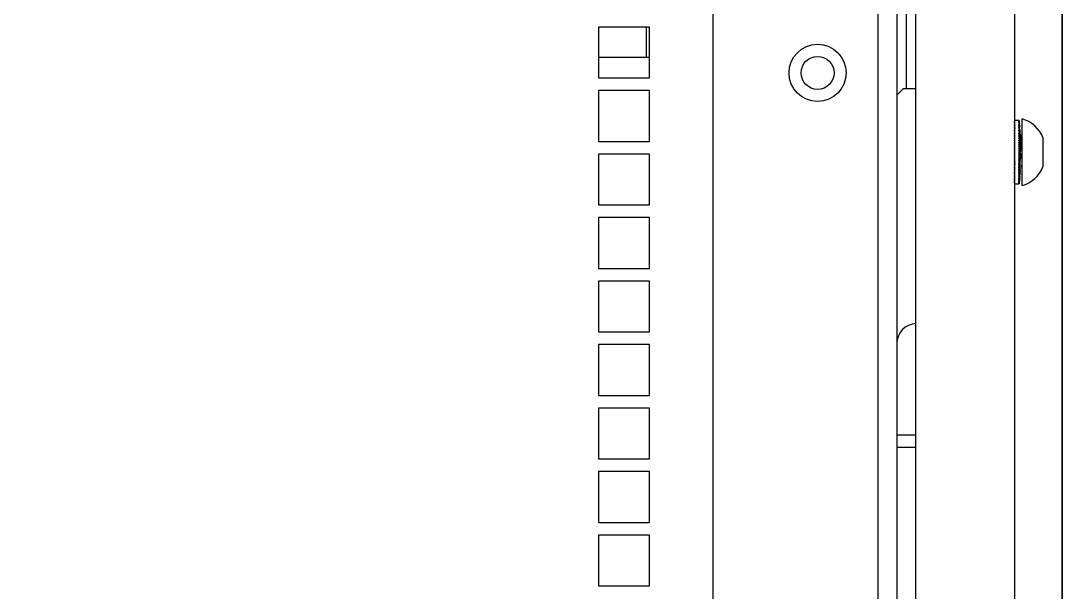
# Model space of a CAD drawing. Header units: millimetres. Extents: x -18178 to 96133, y -22425 to 61598.
# Drawn here: x 42303.5 to 42467.6, y 5210.5 to 5300.5 of the extents above; entities that cross this region are included whole.
import ezdxf

# ---------------------------------------------------------------- set-up
doc = ezdxf.new("R2010")
doc.units = ezdxf.units.MM
for name, color, linetype in [('10H46875P23', 7, 'Continuous'), ('10H46910P0610B', 7, 'Continuous'), ('10H46911P06B', 7, 'Continuous'), ('CH1775FE', 7, 'Continuous'), ('EAE-BB-A-OUT-002-KXA 2000A', 131, 'Continuous'), ('EAE-UPS PANEL-VERTV.', 7, 'Continuous'), ('MA1146FE', 7, 'Continuous'), ('RG0999FE', 7, 'Continuous'), ('RG1050FE', 7, 'Continuous'), ('RG1066FE', 7, 'Continuous'), ('RG1112FE', 7, 'Continuous')]:
    doc.layers.add(name, color=color, linetype=linetype)
doc.layers.add('E-ELEC-EQPM', color=7, linetype='Continuous', lineweight=35)

# ---------------------------------------------------------------- blocks, each defined once
blk = doc.blocks.new('A$Ccc32f15b')
at = {"layer": '10H46875P23', "color": 7, "linetype": 'Continuous'}
for p, q in [((3.834999999999781, 42.10000000001668), (4.070489823950169, 42.10000000001668)), ((4.069999999999823, 41.72500000001632), (4.069999999999823, 42.10000000001666)), ((4.070489823950169, 42.10000000001668), (4.070489823950169, 42.12500000001633))]:
    blk.add_line(p, q, dxfattribs=at)
at = {"layer": '10H46910P0610B', "color": 7, "linetype": 'Continuous'}
for p, q in [((4.705002917893552, 45.22499999972327), (4.704999999963974, 45.22499999972327)), ((4.705002917893552, 45.22499999972327), (4.761792001351552, 45.22499999972327)), ((4.761792001351523, 45.22499999972327), (4.76321091654296, 45.22499999972327)), ((4.763210916542988, 45.22499999972327), (4.876789083459016, 45.22499999972327)), ((4.876789083458988, 45.22499999972327), (4.878207998650396, 45.22499999972327)), ((4.878207998650424, 45.22499999972327), (4.934997082108424, 45.22499999972327)), ((4.934997082108453, 45.22499999972327), (4.935000000038031, 45.22499999972327)), ((5.082500000000977, 45.05999999972327), (4.557500000000971, 45.05999999972327)), ((4.670000000000982, 45.0001014149578), (4.670000000000982, 45.00000000002132)), ((4.700675000000984, 45.0001014149578), (4.700675000000984, 45.00000000002132)), ((4.939325000000991, 45.0001014149578), (4.939325000000991, 45.0000000000213)), ((4.970000000000994, 45.0000000000213), (4.970000000000994, 45.0001014149578))]:
    blk.add_line(p, q, dxfattribs=at)
for centre, radius, start, end in [((4.798381111147677, 44.99309491551638), 0.2499999999999979, 111.9331438283732, 164.4772880336565), ((4.841618888854271, 44.99309491551638), 0.2499999999999991, 15.52271196634352, 68.06685617162154)]:
    blk.add_arc(centre, radius, start, end, dxfattribs=at)
at = {"layer": '10H46911P06B', "color": 7, "linetype": 'Continuous'}
for p, q in [((4.570000000000988, 45.0357901585095), (4.570000000000988, 45.00061550187516)), ((4.57001098327018, 45.03630424542685), (4.570325286169123, 45.03630424542685)), ((4.57001098327018, 45.03630424542685), (4.57001098327018, 45.03579015850949)), ((4.570325286169123, 45.03630424542685), (4.570325286169123, 45.03579015850949)), ((4.570325286169123, 45.0357901585095), (4.570651422665122, 45.0358747269874)), ((4.570651422665122, 45.0357901585095), (4.570325286169123, 45.0357901585095)), ((4.570651422665122, 45.03630424542685), (4.57161847918735, 45.03630424542685)), ((4.570651422665122, 45.03630424542685), (4.570651422665122, 45.03579015850949)), ((4.57161847918735, 45.03630424542685), (4.57161847918735, 45.03579015850949)), ((4.57161847918735, 45.0357901585095), (4.572275926978307, 45.03596561464644)), ((4.572275926978307, 45.0357901585095), (4.57161847918735, 45.0357901585095)), ((4.572275926978307, 45.03630424542685), (4.573891920593525, 45.03630424542685)), ((4.572275926978307, 45.03630424542685), (4.572275926978307, 45.03579015850949)), ((4.573891920593496, 45.03630424542685), (4.573891920593496, 45.03579015850949)), ((4.573891920593496, 45.0357901585095), (4.574878085033305, 45.03606236236706)), ((4.574878085033305, 45.0357901585095), (4.573891920593496, 45.0357901585095)), ((4.574878085033305, 45.03630424542685), (4.577136638152979, 45.03630424542685)), ((4.574878085033333, 45.03630424542685), (4.574878085033333, 45.03579015850949)), ((4.577136638153007, 45.03630424542685), (4.577136638153007, 45.03579015850949)), ((4.577136638153007, 45.0357901585095), (4.578447627301159, 45.03616640350191)), ((4.578447627301159, 45.0357901585095), (4.577136638152979, 45.0357901585095)), ((4.578447627301159, 45.03630424542685), (4.581339826447987, 45.03630424542685)), ((4.578447627301159, 45.03630424542685), (4.578447627301159, 45.03579015850949)), ((4.581339826448016, 45.03630424542685), (4.581339826448016, 45.03579015850949)), ((4.581339826448016, 45.0357901585095), (4.582970466429316, 45.03627952199726)), ((4.582970466429288, 45.0357901585095), (4.581339826447987, 45.0357901585095)), ((4.582970466429288, 45.03630424542685), (4.58648489741455, 45.03630424542685)), ((4.582970466429259, 45.03630424542685), (4.582970466429259, 45.03579015850949)), ((4.58648489741455, 45.0357901585095), (4.595893693897722, 45.0387612539356)), ((4.58648489741455, 45.03630424542685), (4.58648489741455, 45.03579015850949)), ((4.588428752837928, 45.0357901585095), (4.58648489741455, 45.0357901585095)), ((4.588428752837928, 45.03630424542685), (4.592551545808107, 45.03630424542685)), ((4.588428752837899, 45.03630424542685), (4.588428752837899, 45.03579015850949)), ((4.592551545808078, 45.0357901585095), (4.61696422248167, 45.04395796314979)), ((4.592551545808078, 45.03630424542685), (4.592551545808078, 45.03579015850949)), ((4.594800945164252, 45.0357901585095), (4.592551545808078, 45.0357901585095)), ((4.594800945164252, 45.03630424542685), (4.599515829339026, 45.03630424542685)), ((4.594800945164252, 45.03630424542685), (4.594800945164252, 45.03579015850949)), ((4.599515829338998, 45.03630424542685), (4.599515829338998, 45.03579015850949)), ((4.602061895276364, 45.0357901585095), (4.599515829339026, 45.0357901585095)), ((4.602061895276364, 45.03630424542685), (4.607350263161919, 45.03630424542685)), ((4.602061895276364, 45.03630424542685), (4.602061895276364, 45.03579015850949)), ((4.607350263161919, 45.03630424542685), (4.607350263161919, 45.03579015850949)), ((4.610182947521366, 45.0357901585095), (4.607350263161891, 45.0357901585095)), ((4.610182947521366, 45.03630424542685), (4.616023928345669, 45.03630424542685)), ((4.610182947521366, 45.03630424542685), (4.610182947521366, 45.03579015850949)), ((4.616023928345697, 45.03630424542685), (4.616023928345697, 45.03579015850949)), ((4.619132051816223, 45.0357901585095), (4.616023928345669, 45.0357901585095)), ((4.619132051816223, 45.03630424542685), (4.625502593896471, 45.03630424542685)), ((4.619132051816251, 45.03630424542685), (4.619132051816251, 45.03579015850949)), ((4.625502593896499, 45.03630424542685), (4.625502593896499, 45.03579015850949)), ((4.628873890134741, 45.0357901585095), (4.625502593896471, 45.0357901585095)), ((4.628873890134741, 45.03630424542685), (4.635748851851758, 45.03630424542685)), ((4.628873890134741, 45.03630424542685), (4.628873890134741, 45.03579015850949)), ((4.635748851851758, 45.03630424542685), (4.635748851851758, 45.03579015850949)), ((4.639370015891672, 45.0357901585095), (4.635748851851758, 45.0357901585095)), ((4.639370015891672, 45.03630424542685), (4.646722264912455, 45.03630424542685)), ((4.639370015891672, 45.03630424542685), (4.639370015891672, 45.03579015850949)), ((4.646722264912455, 45.03630424542685), (4.646722264912455, 45.03579015850949)), ((4.650579005673904, 45.0357901585095), (4.646722264912455, 45.0357901585095)), ((4.650579005673904, 45.03630424542685), (4.658379526030444, 45.03630424542685)), ((4.650579005673904, 45.03630424542685), (4.650579005673904, 45.03579015850949)), ((4.658379526030473, 45.03630424542685), (4.658379526030473, 45.03579015850949)), ((4.662456622719645, 45.0357901585095), (4.658379526030444, 45.0357901585095)), ((4.662456622719645, 45.03630424542685), (4.670674629321866, 45.03630424542685)), ((4.662456622719645, 45.03630424542685), (4.662456622719645, 45.03579015850949)), ((4.670674629321866, 45.03630424542685), (4.670674629321866, 45.03579015850949)), ((4.674955991500838, 45.0357901585095), (4.670674629321894, 45.0357901585095)), ((4.674955991500838, 45.03630424542685), (4.683559051631107, 45.03630424542685)), ((4.674955991500838, 45.03630424542685), (4.674955991500838, 45.03579015850949)), ((4.683559051631079, 45.0357901585095), (4.706291824160701, 45.05958732804045)), ((4.683559051631079, 45.03630424542685), (4.683559051631079, 45.03579015850949)), ((4.688027782719217, 45.0357901585095), (4.683559051631079, 45.0357901585095)), ((4.688027782719217, 45.03630424542685), (4.696981944029545, 45.03630424542685)), ((4.688027782719217, 45.03630424542685), (4.688027782719217, 45.03579015850949)), ((4.696981944029545, 45.0357901585095), (4.713584096595497, 45.05958732804045)), ((4.696981944029545, 45.03630424542685), (4.696981944029545, 45.03579015850949)), ((4.701620407986837, 45.0357901585095), (4.696981944029517, 45.0357901585095)), ((4.701620407986837, 45.03630424542685), (4.710890332493335, 45.03630424542685)), ((4.701620407986837, 45.03630424542685), (4.701620407986837, 45.03579015850949)), ((4.710890332493364, 45.0357901585095), (4.721296343984278, 45.05958732804045)), ((4.710890332493364, 45.03630424542685), (4.710890332493364, 45.03579015850949)), ((4.715680223421685, 45.0357901585095), (4.710890332493364, 45.0357901585095)), ((4.715680223421685, 45.03630424542685), (4.725229326967337, 45.03630424542685)), ((4.715680223421685, 45.03630424542685), (4.715680223421685, 45.03579015850949)), ((4.725954359634159, 45.05958732804045), (4.72129634398425, 45.05958732804045)), ((4.725229326967337, 45.0357901585095), (4.729398129609905, 45.05958732804045)), ((4.725229326967337, 45.03630424542685), (4.725229326967337, 45.03579015850949)), ((4.730151741355485, 45.0357901585095), (4.725229326967337, 45.0357901585095)), ((4.734267712804353, 45.05958732804045), (4.729398129609933, 45.05958732804045)), ((4.730151741355513, 45.03630424542685), (4.739942337991181, 45.03630424542685)), ((4.730151741355513, 45.03630424542685), (4.730151741355513, 45.03579015850949)), ((4.742919412144715, 45.05958732804045), (4.737857479425941, 45.05958732804045)), ((4.739942337991152, 45.03630424542685), (4.739942337991152, 45.03579015850949)), ((4.744977849318417, 45.0357901585095), (4.739942337991152, 45.0357901585095)), ((4.744977849318417, 45.0357901585095), (4.742919412144715, 45.05958732804045)), ((4.744977849318417, 45.03630424542685), (4.754971300032082, 45.03630424542685)), ((4.744977849318417, 45.03630424542685), (4.744977849318417, 45.03579015850949)), ((4.751875313350581, 45.05958732804045), (4.74664100824333, 45.05958732804045)), ((4.754971300032111, 45.03630424542685), (4.754971300032111, 45.03579015850949)), ((4.760100035435727, 45.0357901585095), (4.754971300032111, 45.0357901585095)), ((4.760100035435727, 45.03630424542685), (4.770256900643005, 45.03630424542685)), ((4.760100035435727, 45.03630424542685), (4.760100035435727, 45.03579015850949)), ((4.770557280900988, 45.05958732804045), (4.765040801999277, 45.05958732804045)), ((4.770256900643005, 45.03630424542685), (4.770256900643005, 45.03579015850949)), ((4.775458619347489, 45.0357901585095), (4.770256900643034, 45.0357901585095)), ((4.775458619347489, 45.03630424542685), (4.785738814541645, 45.03630424542685)), ((4.775458619347489, 45.03630424542685), (4.775458619347489, 45.03579015850949)), ((4.785738814541645, 45.03630424542685), (4.785738814541645, 45.03579015850949)), ((4.790992987739628, 45.0357901585095), (4.785738814541617, 45.0357901585095)), ((4.790992987739628, 45.03630424542685), (4.801355941686779, 45.03630424542685)), ((4.790992987739656, 45.03630424542685), (4.790992987739656, 45.03579015850949)), ((4.801355941686808, 45.03630424542685), (4.801355941686808, 45.03579015850949)), ((4.806641833557194, 45.0357901585095), (4.801355941686836, 45.0357901585095)), ((4.806641833557194, 45.03630424542685), (4.817046648412514, 45.03630424542685)), ((4.806641833557194, 45.03630424542685), (4.806641833557194, 45.03579015850949)), ((4.817046648412514, 45.03630424542685), (4.817046648412514, 45.03579015850949)), ((4.822343397954882, 45.0357901585095), (4.817046648412486, 45.0357901585095)), ((4.822343397954882, 45.03630424542685), (4.832749010667641, 45.03630424542685)), ((4.822343397954882, 45.03630424542685), (4.822343397954882, 45.03579015850949)), ((4.832749010667669, 45.03630424542685), (4.832749010667669, 45.03579015850949)), ((4.838035714031463, 45.0357901585095), (4.832749010667669, 45.0357901585095)), ((4.838035714031491, 45.03630424542685), (4.848401058402175, 45.03630424542685)), ((4.838035714031491, 45.03630424542685), (4.838035714031491, 45.03579015850949)), ((4.848401058402203, 45.03630424542685), (4.848401058402203, 45.03579015850949)), ((4.8536568513845, 45.0357901585095), (4.848401058402146, 45.0357901585095)), ((4.853656851384528, 45.03630424542685), (4.863941020134405, 45.03630424542685)), ((4.853656851384528, 45.03630424542685), (4.853656851384528, 45.03579015850949)), ((4.863941020134405, 45.03630424542685), (4.863941020134405, 45.03579015850949)), ((4.86914516052147, 45.0357901585095), (4.863941020134376, 45.0357901585095)), ((4.86914516052147, 45.03630424542685), (4.879307566734866, 45.03630424542685)), ((4.869145160521498, 45.03630424542685), (4.869145160521498, 45.03579015850949)), ((4.879307566734894, 45.03630424542685), (4.879307566734894, 45.03579015850949)), ((4.884439516162189, 45.0357901585095), (4.879307566734894, 45.0357901585095)), ((4.884439516162217, 45.03630424542685), (4.894440053464564, 45.03630424542685)), ((4.884439516162217, 45.03630424542685), (4.884439516162217, 45.03579015850949)), ((4.894440053464535, 45.03630424542685), (4.894440053464535, 45.03579015850949)), ((4.899479558472223, 45.0357901585095), (4.894440053464535, 45.0357901585095)), ((4.899479558472223, 45.03630424542685), (4.909278759311604, 45.03630424542685)), ((4.899479558472223, 45.03630424542685), (4.899479558472223, 45.03579015850949)), ((4.909278759311604, 45.03630424542685), (4.909278759311604, 45.03579015850949)), ((4.914205931275688, 45.0357901585095), (4.909278759311576, 45.0357901585095)), ((4.914205931275688, 45.03630424542685), (4.923765122683193, 45.03630424542685)), ((4.914205931275688, 45.03630424542685), (4.914205931275688, 45.03579015850949)), ((4.92376512268325, 45.03630424542685), (4.92376512268325, 45.03579015850949)), ((4.928560516307044, 45.0357901585095), (4.923765122683221, 45.0357901585095)), ((4.929527536949564, 45.05958732804045), (4.925201183743638, 45.05958732804045)), ((4.928560516307044, 45.03630424542685), (4.937841972521369, 45.03630424542685)), ((4.928560516307044, 45.03630424542685), (4.928560516307044, 45.03579015850949)), ((4.936634980388391, 45.05958732804045), (4.932563096738193, 45.05958732804045)), ((4.937841972521426, 45.03630424542685), (4.937841972521426, 45.03579015850949)), ((4.942486662577124, 45.0357901585095), (4.937841972521397, 45.0357901585095)), ((4.942486662577124, 45.03630424542685), (4.951453753930934, 45.03630424542685)), ((4.942486662577153, 45.03630424542685), (4.942486662577153, 45.03579015850949)), ((4.951453753930934, 45.03630424542685), (4.951453753930934, 45.03579015850949)), ((4.955929409948851, 45.0357901585095), (4.951453753930963, 45.0357901585095)), ((4.955929409948851, 45.03630424542685), (4.96454674742921, 45.03630424542685)), ((4.955929409948851, 45.03630424542685), (4.955929409948851, 45.03579015850949)), ((4.96454674742921, 45.03630424542685), (4.96454674742921, 45.03579015850949)), ((4.968835706039727, 45.0357901585095), (4.964546747429182, 45.0357901585095)), ((4.968835706039727, 45.03630424542685), (4.977069280952492, 45.03630424542685)), ((4.968835706039755, 45.03630424542685), (4.968835706039755, 45.03579015850949)), ((4.977069280952492, 45.03630424542685), (4.977069280952492, 45.03579015850949)), ((4.981154615595472, 45.0357901585095), (4.97706928095252, 45.0357901585095)), ((4.981154615595472, 45.03630424542685), (4.98897193378204, 45.03630424542685)), ((4.981154615595472, 45.03630424542685), (4.981154615595472, 45.03579015850949)), ((4.988971933782011, 45.03630424542685), (4.988971933782011, 45.03579015850949)), ((4.992837521507965, 45.0357901585095), (4.988971933781983, 45.0357901585095)), ((4.992837521507965, 45.03630424542685), (5.000207731584823, 45.03630424542685)), ((4.992837521507965, 45.03630424542685), (4.992837521507965, 45.03579015850949)), ((5.000207731584823, 45.03630424542685), (5.000207731584823, 45.03579015850949)), ((5.003838316685034, 45.0357901585095), (5.000207731584823, 45.0357901585095)), ((5.003838316685034, 45.03630424542685), (5.010732331800142, 45.03630424542685)), ((5.003838316685034, 45.03630424542685), (5.003838316685034, 45.03579015850949)), ((5.010732331800142, 45.03630424542685), (5.010732331800142, 45.03579015850949)), ((5.014113586013906, 45.0357901585095), (5.01073233180017, 45.0357901585095)), ((5.014113586013906, 45.03630424542685), (5.020504198639173, 45.03630424542685)), ((5.014113586013906, 45.03630424542685), (5.014113586013906, 45.03579015850949)), ((5.020504198639202, 45.03630424542685), (5.020504198639202, 45.03579015850949)), ((5.023622777700808, 45.0357901585095), (5.020504198639145, 45.0357901585095)), ((5.023622777700808, 45.03630424542685), (5.02948476700783, 45.03630424542685)), ((5.023622777700808, 45.03630424542685), (5.023622777700808, 45.03579015850949)), ((5.02948476700783, 45.03630424542685), (5.02948476700783, 45.03579015850949)), ((5.032328363310597, 45.0357901585095), (5.029484767007858, 45.0357901585095)), ((5.032328363310597, 45.03630424542685), (5.037638594705641, 45.03630424542685)), ((5.032328363310597, 45.03630424542685), (5.032328363310597, 45.03579015850949)), ((5.037638594705612, 45.03630424542685), (5.037638594705612, 45.03579015850949)), ((5.040195985873993, 45.0357901585095), (5.037638594705669, 45.0357901585095)), ((5.040195985873993, 45.03630424542685), (5.044933502299756, 45.03630424542685)), ((5.040195985873964, 45.03630424542685), (5.040195985873964, 45.03579015850949)), ((5.044933502299699, 45.03630424542685), (5.044933502299699, 45.03579015850949)), ((5.047194595479056, 45.0357901585095), (5.044933502299699, 45.0357901585095)), ((5.047194595479056, 45.03630424542685), (5.05134070012258, 45.03630424542685)), ((5.047194595479056, 45.03630424542685), (5.047194595479056, 45.03579015850949)), ((5.05134070012258, 45.03630424542685), (5.05134070012258, 45.03579015850949)), ((5.05329657181116, 45.0357901585095), (5.05134070012258, 45.0357901585095)), ((5.05329657181116, 45.03630424542685), (5.056834901891591, 45.03630424542685)), ((5.05329657181116, 45.03630424542685), (5.05329657181116, 45.03579015850949)), ((5.056834901891563, 45.03630424542685), (5.056834901891563, 45.03579015850949)), ((5.058477833157355, 45.0357901585095), (5.056834901891563, 45.0357901585095)), ((5.058477833157355, 45.03630424542685), (5.061394424502367, 45.03630424542685)), ((5.058477833157355, 45.03630424542685), (5.058477833157355, 45.03579015850949)), ((5.061394424502367, 45.03630424542685), (5.061394424502367, 45.03579015850949)), ((5.062717931446258, 45.0357901585095), (5.061394424502339, 45.0357901585095)), ((5.062717931446258, 45.03630424542685), (5.065001273602263, 45.03630424542685)), ((5.062717931446258, 45.03630424542685), (5.062717931446258, 45.03579015850949)), ((5.065001273602292, 45.03630424542685), (5.065001273602292, 45.03579015850949)), ((5.066000132947039, 45.0357901585095), (5.065001273602292, 45.0357901585095)), ((5.066000132947039, 45.03630424542685), (5.067641214605743, 45.03630424542685)), ((5.066000132947039, 45.03630424542685), (5.066000132947039, 45.03579015850949)), ((5.067641214605743, 45.03630424542685), (5.067641214605743, 45.03579015850949)), ((5.068311484309845, 45.0357901585095), (5.067641214605743, 45.0357901585095)), ((5.068311484309845, 45.03630424542685), (5.069303828871654, 45.03630424542685)), ((5.068311484309817, 45.03630424542685), (5.068311484309817, 45.03579015850949)), ((5.069303828871654, 45.03630424542685), (5.069303828871654, 45.03579015850949)), ((5.069642863686795, 45.0357901585095), (5.069303828871654, 45.0357901585095)), ((5.069642863686795, 45.03630424542685), (5.069982554821081, 45.03630424542685)), ((5.069642863686795, 45.03630424542685), (5.069642863686795, 45.03579015850949)), ((5.069982554821109, 45.03630424542685), (5.069982554821109, 45.03579015850949)), ((5.070000000260023, 45.0357901585095), (5.069982554821109, 45.0357901585095)), ((5.069989016731768, 45.03630424542685), (5.069989016731768, 45.03579015850949)), ((5.070000000000988, 45.00061550187515), (5.070000000000988, 45.03579015850949)), ((4.569999999741924, 45.00061550187515), (4.570017445180838, 45.00061550187515)), ((4.57001098327018, 45.00061550187515), (4.57001098327018, 45.00010141495778)), ((4.57001098327018, 45.0001014149578), (4.570325286169123, 45.0001014149578)), ((4.570325286169123, 45.00061550187515), (4.570325286169123, 45.00010141495778)), ((4.570651422665122, 45.00061550187515), (4.570325286169123, 45.00061550187515)), ((4.570651422665122, 45.00061550187515), (4.570651422665122, 45.00010141495778)), ((4.570651422665122, 45.0001014149578), (4.57161847918735, 45.0001014149578)), ((4.57161847918735, 45.00061550187515), (4.57161847918735, 45.00010141495778)), ((4.572275926978307, 45.00061550187515), (4.57161847918735, 45.00061550187515)), ((4.572275926978307, 45.00061550187515), (4.572275926978307, 45.00010141495778)), ((4.572275926978307, 45.0001014149578), (4.573891920593525, 45.0001014149578)), ((4.573891920593496, 45.00061550187515), (4.573891920593496, 45.00010141495778)), ((4.574878085033305, 45.00061550187515), (4.573891920593496, 45.00061550187515)), ((4.574878085033333, 45.00061550187515), (4.574878085033333, 45.00010141495778)), ((4.574878085033305, 45.0001014149578), (4.577136638152979, 45.0001014149578)), ((4.577136638153007, 45.00061550187515), (4.577136638153007, 45.00010141495778)), ((4.578447627301159, 45.00061550187515), (4.577136638152979, 45.00061550187515)), ((4.578447627301159, 45.00061550187515), (4.578447627301159, 45.00010141495778)), ((4.578447627301159, 45.0001014149578), (4.581339826447987, 45.0001014149578)), ((4.581339826448016, 45.00061550187515), (4.581339826448016, 45.00010141495778)), ((4.582970466429288, 45.00061550187515), (4.581339826447987, 45.00061550187515)), ((4.582970466429259, 45.00061550187515), (4.582970466429259, 45.00010141495778)), ((4.582970466429288, 45.0001014149578), (4.58648489741455, 45.0001014149578)), ((4.58648489741455, 45.00061550187515), (4.58648489741455, 45.00010141495778)), ((4.588428752837928, 45.00061550187515), (4.58648489741455, 45.00061550187515)), ((4.588428752837899, 45.00061550187515), (4.588428752837899, 45.00010141495778)), ((4.588428752837928, 45.0001014149578), (4.592551545808107, 45.0001014149578)), ((4.592551545808078, 45.00061550187515), (4.592551545808078, 45.00010141495778)), ((4.594800945164252, 45.00061550187515), (4.592551545808078, 45.00061550187515)), ((4.594800945164252, 45.00061550187515), (4.594800945164252, 45.00010141495778)), ((4.594800945164252, 45.0001014149578), (4.599515829339026, 45.0001014149578)), ((4.599515829338998, 45.0001014149578), (4.608665379669816, 45.00337003488717)), ((4.599515829338998, 45.00061550187515), (4.599515829338998, 45.00010141495778)), ((4.602061895276364, 45.00061550187515), (4.599515829339026, 45.00061550187515)), ((4.602061895276364, 45.00061550187515), (4.602061895276364, 45.00010141495778)), ((4.602061895276364, 45.0001014149578), (4.607350263161919, 45.0001014149578)), ((4.607350263161919, 45.00061550187515), (4.607350263161919, 45.00010141495778)), ((4.610182947521366, 45.00061550187515), (4.607350263161891, 45.00061550187515)), ((4.610182947521366, 45.00061550187515), (4.610182947521366, 45.00010141495778)), ((4.610182947521366, 45.0001014149578), (4.616023928345669, 45.0001014149578)), ((4.616023928345697, 45.0001014149578), (4.623827744913626, 45.00337003488717)), ((4.616023928345697, 45.00061550187515), (4.616023928345697, 45.00010141495778)), ((4.619132051816223, 45.00061550187515), (4.616023928345669, 45.00061550187515)), ((4.619132051816251, 45.00061550187515), (4.619132051816251, 45.00010141495778)), ((4.619132051816223, 45.0001014149578), (4.625502593896471, 45.0001014149578)), ((4.625502593896499, 45.0001014149578), (4.632585985613957, 45.00337003488717)), ((4.625502593896499, 45.00061550187515), (4.625502593896499, 45.00010141495778)), ((4.628873890134741, 45.00061550187515), (4.625502593896471, 45.00061550187515)), ((4.628873890134741, 45.00061550187515), (4.628873890134741, 45.00010141495778)), ((4.628873890134741, 45.0001014149578), (4.635748851851758, 45.0001014149578)), ((4.635748851851758, 45.00061550187515), (4.635748851851758, 45.00010141495778)), ((4.639370015891672, 45.00061550187515), (4.635748851851758, 45.00061550187515)), ((4.639370015891672, 45.00061550187515), (4.639370015891672, 45.00010141495778)), ((4.639370015891672, 45.0001014149578), (4.646722264912455, 45.0001014149578)), ((4.646722264912455, 45.00061550187515), (4.646722264912455, 45.00010141495778)), ((4.650579005673904, 45.00061550187515), (4.646722264912455, 45.00061550187515)), ((4.650579005673904, 45.00061550187515), (4.650579005673904, 45.00010141495778)), ((4.650579005673904, 45.0001014149578), (4.658379526030444, 45.0001014149578)), ((4.658379526030473, 45.00061550187515), (4.658379526030473, 45.00010141495778)), ((4.662456622719645, 45.00061550187515), (4.658379526030444, 45.00061550187515)), ((4.662456622719645, 45.00061550187515), (4.662456622719645, 45.00010141495778)), ((4.662456622719645, 45.0001014149578), (4.670674629321866, 45.0001014149578)), ((4.670674629321866, 45.00061550187515), (4.670674629321866, 45.00010141495778)), ((4.674955991500838, 45.00061550187515), (4.670674629321894, 45.00061550187515)), ((4.674955991500838, 45.00061550187515), (4.674955991500838, 45.00010141495778)), ((4.674955991500838, 45.0001014149578), (4.683559051631107, 45.0001014149578)), ((4.683559051631079, 45.00061550187515), (4.683559051631079, 45.00010141495778)), ((4.688027782719217, 45.00061550187515), (4.683559051631079, 45.00061550187515)), ((4.688027782719217, 45.00061550187515), (4.688027782719217, 45.00010141495778)), ((4.688027782719217, 45.0001014149578), (4.696981944029545, 45.0001014149578)), ((4.696981944029545, 45.00061550187515), (4.696981944029545, 45.00010141495778)), ((4.701620407986837, 45.00061550187515), (4.696981944029517, 45.00061550187515)), ((4.701620407986837, 45.00061550187515), (4.701620407986837, 45.00010141495778)), ((4.701620407986837, 45.0001014149578), (4.710890332493335, 45.0001014149578)), ((4.710890332493364, 45.00061550187515), (4.710890332493364, 45.00010141495778)), ((4.715680223421685, 45.00061550187515), (4.710890332493364, 45.00061550187515)), ((4.715680223421685, 45.00061550187515), (4.715680223421685, 45.00010141495778)), ((4.715680223421685, 45.0001014149578), (4.725229326967337, 45.0001014149578)), ((4.725229326967337, 45.00061550187515), (4.725229326967337, 45.00010141495778)), ((4.730151741355485, 45.00061550187515), (4.725229326967337, 45.00061550187515)), ((4.730151741355513, 45.00061550187515), (4.730151741355513, 45.00010141495778)), ((4.730151741355513, 45.0001014149578), (4.739942337991181, 45.0001014149578)), ((4.739942337991152, 45.00061550187515), (4.739942337991152, 45.00010141495778)), ((4.744977849318417, 45.00061550187515), (4.739942337991152, 45.00061550187515)), ((4.744977849318417, 45.00061550187515), (4.744977849318417, 45.00010141495778)), ((4.744977849318417, 45.0001014149578), (4.754971300032082, 45.0001014149578)), ((4.754971300032111, 45.00061550187515), (4.754971300032111, 45.00010141495778)), ((4.760100035435727, 45.00061550187515), (4.754971300032111, 45.00061550187515)), ((4.760100035435727, 45.00061550187515), (4.760100035435727, 45.00010141495778)), ((4.760100035435727, 45.0001014149578), (4.770256900643005, 45.0001014149578)), ((4.770256900643005, 45.00061550187515), (4.770256900643005, 45.00010141495778)), ((4.775458619347489, 45.00061550187515), (4.770256900643034, 45.00061550187515)), ((4.775458619347489, 45.00061550187515), (4.775458619347489, 45.00010141495778)), ((4.775458619347489, 45.0001014149578), (4.785738814541645, 45.0001014149578)), ((4.785738814541645, 45.00061550187515), (4.785738814541645, 45.00010141495778)), ((4.790992987739628, 45.00061550187515), (4.785738814541617, 45.00061550187515)), ((4.790992987739656, 45.00061550187515), (4.790992987739656, 45.00010141495778)), ((4.790992987739628, 45.0001014149578), (4.801355941686779, 45.0001014149578)), ((4.801355941686808, 45.00061550187515), (4.801355941686808, 45.00010141495778)), ((4.806641833557194, 45.00061550187515), (4.801355941686836, 45.00061550187515)), ((4.806641833557194, 45.00061550187515), (4.806641833557194, 45.00010141495778)), ((4.806641833557194, 45.0001014149578), (4.817046648412514, 45.0001014149578)), ((4.817046648412514, 45.00061550187515), (4.817046648412514, 45.00010141495778)), ((4.822343397954882, 45.00061550187515), (4.817046648412486, 45.00061550187515)), ((4.822343397954882, 45.00061550187515), (4.822343397954882, 45.00010141495778)), ((4.822343397954882, 45.0001014149578), (4.832749010667641, 45.0001014149578)), ((4.832749010667669, 45.00061550187515), (4.832749010667669, 45.00010141495778)), ((4.838035714031463, 45.00061550187515), (4.832749010667669, 45.00061550187515)), ((4.838035714031491, 45.00061550187515), (4.838035714031491, 45.00010141495778)), ((4.838035714031491, 45.0001014149578), (4.848401058402175, 45.0001014149578)), ((4.848401058402203, 45.00061550187515), (4.848401058402203, 45.00010141495778)), ((4.8536568513845, 45.00061550187515), (4.848401058402146, 45.00061550187515)), ((4.853656851384528, 45.00061550187515), (4.853656851384528, 45.00010141495778)), ((4.853656851384528, 45.0001014149578), (4.863941020134405, 45.0001014149578)), ((4.863941020134405, 45.00061550187515), (4.863941020134405, 45.00010141495778)), ((4.86914516052147, 45.00061550187515), (4.863941020134376, 45.00061550187515)), ((4.869145160521498, 45.00061550187515), (4.869145160521498, 45.00010141495778)), ((4.86914516052147, 45.0001014149578), (4.879307566734866, 45.0001014149578)), ((4.879307566734894, 45.00061550187515), (4.879307566734894, 45.00010141495778)), ((4.884439516162189, 45.00061550187515), (4.879307566734894, 45.00061550187515)), ((4.884439516162217, 45.00061550187515), (4.884439516162217, 45.00010141495778)), ((4.884439516162217, 45.0001014149578), (4.894440053464564, 45.0001014149578)), ((4.899479558472223, 45.0001014149578), (4.886647520005027, 45.00523998992357)), ((4.894440053464535, 45.00061550187515), (4.894440053464535, 45.00010141495778)), ((4.899479558472223, 45.00061550187515), (4.894440053464535, 45.00061550187515)), ((4.899479558472223, 45.00061550187515), (4.899479558472223, 45.00010141495778)), ((4.899479558472223, 45.0001014149578), (4.909278759311604, 45.0001014149578)), ((4.914205931275688, 45.0001014149578), (4.900458877642876, 45.00519509138523)), ((4.909278759311604, 45.00061550187515), (4.909278759311604, 45.00010141495778)), ((4.914205931275688, 45.00061550187515), (4.909278759311576, 45.00061550187515)), ((4.928560516307044, 45.0001014149578), (4.912390824867515, 45.00569676375321)), ((4.914205931275688, 45.00061550187515), (4.914205931275688, 45.00010141495778)), ((4.914205931275688, 45.0001014149578), (4.923765122683193, 45.0001014149578)), ((4.92376512268325, 45.00061550187515), (4.92376512268325, 45.00010141495778)), ((4.928560516307044, 45.00061550187515), (4.923765122683221, 45.00061550187515)), ((4.928560516307044, 45.00061550187515), (4.928560516307044, 45.00010141495778)), ((4.928560516307044, 45.0001014149578), (4.937841972521369, 45.0001014149578)), ((4.937841972521426, 45.00061550187515), (4.937841972521426, 45.00010141495778)), ((4.942486662577124, 45.00061550187515), (4.937841972521397, 45.00061550187515)), ((4.955929409948851, 45.0001014149578), (4.940883670500881, 45.00474958349412)), ((4.942486662577153, 45.00061550187515), (4.942486662577153, 45.00010141495778)), ((4.942486662577124, 45.0001014149578), (4.951453753930934, 45.0001014149578)), ((4.951453753930934, 45.00061550187515), (4.951453753930934, 45.00010141495778)), ((4.955929409948851, 45.00061550187515), (4.951453753930963, 45.00061550187515)), ((4.968835706039755, 45.0001014149578), (4.954256432185105, 45.00440002813585)), ((4.955929409948851, 45.00061550187515), (4.955929409948851, 45.00010141495778)), ((4.955929409948851, 45.0001014149578), (4.96454674742921, 45.0001014149578)), ((4.96454674742921, 45.00061550187515), (4.96454674742921, 45.00010141495778)), ((4.968835706039727, 45.00061550187515), (4.964546747429182, 45.00061550187515)), ((4.981154615595472, 45.0001014149578), (4.967125929181606, 45.00407223731362)), ((4.968835706039755, 45.00061550187515), (4.968835706039755, 45.00010141495778)), ((4.968835706039727, 45.0001014149578), (4.977069280952492, 45.0001014149578)), ((4.977069280952492, 45.00061550187515), (4.977069280952492, 45.00010141495778)), ((4.981154615595472, 45.00061550187515), (4.97706928095252, 45.00061550187515)), ((4.992837521507965, 45.0001014149578), (4.97943735472785, 45.00376234352466)), ((4.981154615595472, 45.00061550187515), (4.981154615595472, 45.00010141495778)), ((4.981154615595472, 45.0001014149578), (4.98897193378204, 45.0001014149578)), ((4.988971933782011, 45.00061550187515), (4.988971933782011, 45.00010141495778)), ((4.992837521507965, 45.00061550187515), (4.988971933781983, 45.00061550187515)), ((4.992837521507965, 45.00061550187515), (4.992837521507965, 45.00010141495778)), ((4.992837521507965, 45.0001014149578), (5.000207731584823, 45.0001014149578)), ((5.000207731584823, 45.00061550187515), (5.000207731584823, 45.00010141495778)), ((5.003838316685034, 45.00061550187515), (5.000207731584823, 45.00061550187515)), ((5.003838316685034, 45.00061550187515), (5.003838316685034, 45.00010141495778)), ((5.003838316685034, 45.0001014149578), (5.010732331800142, 45.0001014149578)), ((5.010732331800142, 45.00061550187515), (5.010732331800142, 45.00010141495778)), ((5.014113586013906, 45.00061550187515), (5.01073233180017, 45.00061550187515)), ((5.014113586013906, 45.00061550187515), (5.014113586013906, 45.00010141495778)), ((5.014113586013906, 45.0001014149578), (5.020504198639173, 45.0001014149578)), ((5.020504198639202, 45.00061550187515), (5.020504198639202, 45.00010141495778)), ((5.023622777700808, 45.00061550187515), (5.020504198639145, 45.00061550187515)), ((5.032328363310597, 45.0001014149578), (5.022107234940592, 45.00264322001465)), ((5.023622777700808, 45.00061550187515), (5.023622777700808, 45.00010141495778)), ((5.023622777700808, 45.0001014149578), (5.02948476700783, 45.0001014149578)), ((5.02948476700783, 45.00061550187515), (5.02948476700783, 45.00010141495778)), ((5.032328363310597, 45.00061550187515), (5.029484767007858, 45.00061550187515)), ((5.040195985873964, 45.0001014149578), (5.030908254204945, 45.00238201454444)), ((5.032328363310597, 45.00061550187515), (5.032328363310597, 45.00010141495778)), ((5.032328363310597, 45.0001014149578), (5.037638594705641, 45.0001014149578)), ((5.037638594705612, 45.00061550187515), (5.037638594705612, 45.00010141495778)), ((5.040195985873993, 45.00061550187515), (5.037638594705669, 45.00061550187515)), ((5.047194595479056, 45.0001014149578), (5.038884733478085, 45.00212440625108)), ((5.040195985873964, 45.00061550187515), (5.040195985873964, 45.00010141495778)), ((5.040195985873993, 45.0001014149578), (5.044933502299756, 45.0001014149578)), ((5.044933502299699, 45.00061550187515), (5.044933502299699, 45.00010141495778)), ((5.047194595479056, 45.00061550187515), (5.044933502299699, 45.00061550187515)), ((5.047194595479056, 45.00061550187515), (5.047194595479056, 45.00010141495778)), ((5.047194595479056, 45.0001014149578), (5.05134070012258, 45.0001014149578)), ((5.05134070012258, 45.00061550187515), (5.05134070012258, 45.00010141495778)), ((5.05329657181116, 45.00061550187515), (5.05134070012258, 45.00061550187515)), ((5.05329657181116, 45.00061550187515), (5.05329657181116, 45.00010141495778)), ((5.05329657181116, 45.0001014149578), (5.056834901891591, 45.0001014149578)), ((5.056834901891563, 45.00061550187515), (5.056834901891563, 45.00010141495778)), ((5.058477833157355, 45.00061550187515), (5.056834901891563, 45.00061550187515)), ((5.058477833157355, 45.00061550187515), (5.058477833157355, 45.00010141495778)), ((5.058477833157355, 45.0001014149578), (5.061394424502367, 45.0001014149578)), ((5.061394424502367, 45.00061550187515), (5.061394424502367, 45.00010141495778)), ((5.062717931446258, 45.00061550187515), (5.061394424502339, 45.00061550187515)), ((5.062717931446258, 45.00061550187515), (5.062717931446258, 45.00010141495778)), ((5.062717931446258, 45.0001014149578), (5.065001273602263, 45.0001014149578)), ((5.065001273602292, 45.00061550187515), (5.065001273602292, 45.00010141495778)), ((5.066000132947039, 45.00061550187515), (5.065001273602292, 45.00061550187515)), ((5.066000132947039, 45.00061550187515), (5.066000132947039, 45.00010141495778)), ((5.066000132947039, 45.0001014149578), (5.067641214605743, 45.0001014149578)), ((5.067641214605743, 45.00061550187515), (5.067641214605743, 45.00010141495778)), ((5.068311484309845, 45.00061550187515), (5.067641214605743, 45.00061550187515)), ((5.068311484309817, 45.00061550187515), (5.068311484309817, 45.00010141495778)), ((5.068311484309845, 45.0001014149578), (5.069303828871654, 45.0001014149578)), ((5.069303828871654, 45.00061550187515), (5.069303828871654, 45.00010141495778)), ((5.069642863686795, 45.00061550187515), (5.069303828871654, 45.00061550187515)), ((5.069642863686795, 45.00061550187515), (5.069642863686795, 45.00010141495778)), ((5.069642863686795, 45.0001014149578), (5.069982554821081, 45.0001014149578)), ((5.069982554821109, 45.00061550187515), (5.069982554821109, 45.00010141495778)), ((5.070000000260023, 45.00061550187515), (5.069982554821109, 45.00061550187515)), ((5.069989016731768, 45.00061550187515), (5.069989016731768, 45.00010141495778))]:
    blk.add_line(p, q, dxfattribs=at)
for centre, radius, start, end in [((5.501726953830399, 41.84293204030379), 3.325432887513182, 105.9935215566178, 106.2012350201607), ((5.632689312573461, 41.41667652424935), 3.771030288001747, 106.0036113578708, 106.2906378761424), ((5.474361063954746, 42.06637290110078), 3.102499614869563, 106.5553173566926, 106.8097110722436), ((5.601534683338457, 41.66935574560449), 3.51895571507898, 106.6052311752451, 106.9020235036525), ((5.44515151150236, 42.30195345106101), 2.867550329791206, 107.3159275826494, 107.5319033411132), ((5.568164543719632, 41.9357631954916), 3.253300197070903, 107.3193991479106, 107.6276069016767), ((5.414319983168241, 42.54595844418), 2.62433479933346, 108.1292967055, 108.3877214180315), ((5.382128279958323, 42.79453977595101), 2.376749746127191, 109.0941682124044, 109.4028841889959), ((5.495852461016, 42.49280691873585), 2.698383309521272, 109.0853324070338, 109.5070429052011), ((5.348891050869497, 43.04377717029249), 2.128785420794528, 110.0453586990124, 110.6109223211361), ((5.457581315140601, 42.77465827980274), 2.418047963045525, 110.3341645937859, 110.7202730200493), ((5.314995993785772, 43.28974000459161), 1.884475822990206, 111.4179351587605, 112.0560413132082), ((5.418475013314634, 43.05280658816383), 2.141868114518783, 111.6879780925786, 112.1713110803247), ((5.280936949727533, 43.52854929801593), 1.647857490029158, 113.4984435745901, 113.7972594433047), ((5.37911134513871, 43.32286527887535), 1.874417674472773, 113.5199633315774, 113.9192174134637), ((5.247370324978419, 43.756438885374), 1.422945822870361, 115.5587092278539, 115.9144342880695), ((5.340259535853619, 43.58057536502409), 1.620251866276819, 115.0278623439634, 116.0438366365595), ((5.215216162736425, 43.96981481173083), 1.213747122167189, 117.7389680841574, 118.5170418717356), ((5.302999119915853, 43.82187260462517), 1.383924780429974, 117.7311695893327, 118.6545050365938), ((5.185850770106754, 44.16531201125015), 1.024347117489552, 120.866308587855, 121.7567614598957), ((5.268946485120182, 44.04295159606568), 1.170097357329552, 120.8332549348025, 121.9024905813296), ((5.161504024014022, 44.33984737632848), 0.8591777644850395, 124.8277336220615, 125.8445658234654), ((5.240722123361508, 44.24032579158292), 0.9838560302281776, 124.2794444444864, 125.9977999026045), ((5.146168402407113, 44.49066837998134), 0.72374914570125, 129.9263504156148, 131.0704863638159), ((5.22301968252259, 44.41088248220174), 0.8315805380911698, 128.6748467417395, 131.2284259172838), ((5.147996701413291, 44.61539648488939), 0.6267899755228166, 134.8060832507483, 137.8148020911525), ((5.225425750808114, 44.55193188702548), 0.7234729833859423, 135.3798909627153, 137.9707465000437), ((5.187096274656255, 44.71206465432596), 0.5876592290800404, 143.6836964381545, 146.5130090170385), ((5.271586090776452, 44.66124957267112), 0.6822953078497191, 144.227125628985, 146.6538732518052), ((5.331385232157004, 44.77914837352427), 0.6716718417222852, 155.2733788063418, 157.4890872641913), ((5.441373469009221, 44.73711153395315), 0.7849502947896488, 155.7022773821537, 157.5943622880743), ((6.055161255683402, 44.81558969214889), 1.348122342017665, 169.5503115290915, 170.5771168347902), ((6.292573943793855, 44.77832138242407), 1.58357768874013, 169.7502719337025, 170.6240749450345), ((2.143417989074948, 44.82081390883273), 2.605450974338249, 4.744210026097618, 5.269533595710705), ((1.692203854135556, 44.78422921414271), 3.063163542330304, 4.720344286552426, 5.167128198467495), ((4.026734226482773, 44.79473863456234), 0.767256918928763, 18.35134718330626, 20.23424667906527), ((3.906896312051288, 44.75474185908482), 0.8984620030917915, 18.26320228139986, 19.86890479989805), ((10.25969884089392, 46.94986852656928), 5.823167782236024, 198.9421848261594, 199.1899222551387), ((4.255017509579062, 44.73777509199972), 0.5954756800658343, 30.08795674754523, 32.7716458386501), ((4.175148689980233, 44.69032435044024), 0.6928737973338691, 29.95637231685355, 32.2548448520948), ((8.60915921009746, 47.36516843205693), 4.485896048816961, 210.9281137050643, 211.2831034638844), ((4.31850788472218, 44.65082163022741), 0.6057240199966939, 39.52387882771383, 42.50751459695459), ((8.217678932958705, 47.99911363312654), 4.530282836907449, 220.4558218789499, 220.8525370653755), ((4.332006189780429, 44.53524955728626), 0.6865456941254914, 46.87129511334193, 49.86093461976839), ((4.249523022812809, 44.59199259081622), 0.7004302744318784, 39.37112625932569, 41.36745858538778), ((8.209215150710634, 48.84170643403705), 5.105144843677816, 227.8034142544289, 228.2025816778391), ((4.26502924438455, 44.46129733079819), 0.7899222421359098, 46.71301304430488, 48.03364898153209), ((4.324344689597268, 44.39288151380023), 0.8103999208996899, 52.55685722204041, 54.46796561324332), ((4.233784572450332, 44.11153876516028), 1.104676710895432, 58.40722432865811, 59.16857866168048), ((4.255576303501073, 44.30029971270622), 0.9289389708376675, 52.4015979182739, 53.59551332288845), ((8.363468488830875, 49.87965864503347), 6.00021906466518, 233.6730605041604, 233.8312133416464), ((4.306253269087705, 44.22596272886668), 0.9663597360004621, 56.98737940276921, 58.61968656984978), ((4.233784572450332, 44.11153876516028), 1.104676710895432, 56.83899202189803, 57.89681818966486), ((8.598215517471374, 51.09660113914285), 7.132487777568442, 238.0400303237137, 238.1841759137962), ((4.282698167603598, 44.03712561143604), 1.148206298224155, 60.48285262333149, 61.80640433598202), ((4.205496513741565, 43.897991361059), 1.309911464951453, 60.34262439552415, 61.67756874284981), ((9.481443412017427, 55.61719304800513), 11.53683370463208, 246.2230017789147, 246.5178580238322), ((4.256336336298887, 43.82934823565391), 1.351268389827075, 63.27844417816802, 64.61171564968953), ((9.790095024088629, 57.33472281584272), 13.23562858885607, 248.0378689997048, 248.3149795009182), ((4.173839086490517, 43.66302527052591), 1.539267903741686, 63.14641061646824, 64.28785340896926), ((4.140674106353885, 43.41034604915856), 1.787995257499129, 65.41912424363775, 66.40147120048083), ((4.228748717794645, 43.60590737485201), 1.571388565341086, 65.54348296720119, 66.35912925472503), ((4.20095706576231, 43.37032682489894), 1.804549644631938, 67.3998968331263, 68.40278377369228), ((4.107206028651802, 43.14393859925597), 2.051522625968787, 67.28248409577353, 67.94013956348236), ((4.074267588449118, 42.86800432545205), 2.325300187656003, 68.8250348466683, 69.56811969872878), ((4.173666840318589, 43.1263218317809), 2.046743197326288, 68.93627505989637, 69.61908972715533), ((4.147391665986703, 42.87774050000596), 2.293938357347119, 70.2177971098127, 70.91822269934099), ((4.042466154122593, 42.5868948760384), 2.604759005655422, 70.11198486241123, 70.65275125675278), ((4.122521547649768, 42.62850310566414), 2.542096324661097, 71.29306792549181, 71.8992380225983), ((4.012263938005219, 42.30504351497633), 2.885324850863602, 71.19199705200084, 71.79277671607647), ((3.984024383985627, 42.02689520661117), 3.162458243581731, 72.1018552290019, 72.8482289426025), ((4.099362326879202, 42.38254027135652), 2.787207030367253, 72.19880553965164, 72.78837366999376), ((3.958040189970802, 41.75683651589733), 3.431707470681398, 72.86968781617898, 73.53669438451115), ((4.078159522678448, 42.14373097793795), 3.02533674489185, 72.96307453659465, 73.4511839469487), ((3.934550852022397, 41.49912642975539), 3.688767590619338, 73.5172167426053, 74.11542227203029), ((3.895812754045892, 41.03675019869137), 4.150199178379264, 74.51528486098597, 75.16307687147722), ((3.913753976593853, 41.25782919013604), 3.929541326969269, 74.06134419583199, 74.50660013362778), ((4.059113262869658, 41.91584139057041), 3.25268069131805, 73.6075390593474, 73.7958401704506), ((4.042387917119754, 41.70246546422078), 3.465617162883711, 74.1490509411757, 74.48720777732498), ((3.880860995087119, 40.83937600318689), 4.347236835663976, 74.88938193383365, 75.47553246206806), ((4.028118466182718, 41.50696826471463), 3.660760850514538, 74.60078205106831, 75.00293207156248), ((4.016414799456555, 41.33243289963153), 3.835013728962323, 74.97303986719713, 75.4246123036064), ((3.860333843402685, 40.52776990774814), 4.658374504987999, 75.42845509830191, 76.0406412847291), ((3.869006579169508, 40.66881931256198), 4.517528439834406, 75.19169965795315, 75.62304684962076), ((4.007364662621598, 41.18161189598082), 3.98561222754043, 75.27385938806998, 75.60087974958206), ((3.854905248440758, 40.41845222209584), 4.767543543757848, 75.6043318375239, 75.99350467302247), ((4.001035704661376, 41.05688379107693), 4.110169659070042, 75.5094342673182, 75.74855749564483), ((3.997476910482987, 40.96021562163102), 4.206713063469226, 75.68442993852689, 76.00297025354375), ((3.853927540049568, 40.30138041234666), 4.88446412407948, 75.78579538884044, 76.23558010910827), ((3.996719603992688, 40.89313190243), 4.273713776141079, 75.80220788933025, 76.19310705191155), ((3.852762538986553, 40.34259026080977), 4.843306608812505, 75.72270472046357, 76.09426168241139), ((12.32342400447826, 74.90594308831297), 30.74526705723714, 256.2577716580785, 256.2969770572734), ((3.858402679183314, 40.29547258061625), 4.890364531326536, 75.79477165238042, 76.17421843513704), ((3.998778141637189, 40.85669058381642), 4.31011117024211, 75.86498083825158, 76.1687998036218), ((12.38621485369831, 75.39502541901797), 31.23370589528969, 256.3954655054977, 256.4100769500595), ((4.011317914910222, 40.87754164138956), 4.289285147053794, 75.82916552317126, 76.11909206086662), ((4.003650373051073, 40.8514663671268), 4.315329155399832, 75.87391186254118, 76.08760712535903), ((4.021746260648172, 40.93450518395933), 4.232391352735429, 75.7299150432809, 76.02170850585047), ((12.42245018267482, 75.6607054572855), 31.49904541407106, 256.466693271115, 256.4703529633744), ((12.43194142070047, 75.69879327054517), 31.53708491800618, 256.4758582105335, 256.4789285313556), ((12.41464466272666, 75.50868818759213), 31.34722222068462, 256.4334737819559, 256.435962592112), ((12.37066056171284, 75.09338828246263), 30.93246302771004, 256.3387523079195, 256.3406565840824), ((12.3002353605948, 74.45944308256196), 30.29937415768652, 256.1899137860738, 256.1912191564467), ((12.20376319559142, 73.61685028061967), 29.45798144160208, 255.9841060211569, 255.9847857691568)]:
    blk.add_arc(centre, radius, start, end, dxfattribs=at)
at = {"layer": 'CH1775FE', "color": 7, "linetype": 'Continuous'}
blk.add_line((2.319999999999794, 44.0750000000166), (91.06999999999982, 44.07500000001662), dxfattribs=at)
blk.add_circle((4.194999999999766, 43.4500000000166), 0.13, dxfattribs=at)
at = {"layer": 'MA1146FE', "color": 7, "linetype": 'Continuous'}
for p, q in [((7.04499999999976, 44.0750000000166), (7.04499999999976, 44.22500000001661)), ((7.144999999999783, 44.22500000001661), (7.144999999999783, 44.0750000000166))]:
    blk.add_line(p, q, dxfattribs=at)
blk.add_arc((6.324999999999761, 44.2300000000166), 0.154999999999994, 181.8485716917566, 270, dxfattribs=at)
at = {"layer": 'RG0999FE', "color": 7, "linetype": 'Continuous'}
for p, q in [((-0.07499999999123474, 44.99999999983528), (47.21500000001561, 45.00000000060915)), ((46.79010215392046, 44.22499999989081), (0.3497688189725068, 44.2249999998885))]:
    blk.add_line(p, q, dxfattribs=at)
at = {"layer": 'RG1050FE', "color": 7, "linetype": 'Continuous'}
for p, q in [((4.319999999999794, 44.22500000001854), (4.319999999999794, 44.12500000001654)), ((4.319999999999794, 44.12500000001654), (4.369999999999749, 44.07500000001659))]:
    blk.add_line(p, q, dxfattribs=at)
at = {"layer": 'RG1066FE', "color": 7, "linetype": 'Continuous'}
blk.add_line((4.319999999999766, 44.1500000000167), (3.447759180473355, 44.1500000000167), dxfattribs=at)
at = {"layer": 'RG1112FE', "color": 7, "linetype": 'Continuous'}
for p, q in [((3.669999999999789, 43.92500000001633), (17.2199999999998, 43.92500000001634)), ((3.569999999999766, 42.62476493617048), (17.31999999999979, 42.62476493617049)), ((4.234999999999786, 42.12500000001633), (3.834999999999781, 42.12500000001633)), ((3.834999999999781, 42.12500000001633), (3.834999999999781, 41.72500000001632)), ((4.234999999999786, 41.72500000001634), (4.234999999999786, 42.12500000001633)), ((4.734999999999786, 42.12500000001633), (4.334999999999781, 42.12500000001633)), ((4.334999999999781, 42.12500000001633), (4.334999999999781, 41.72500000001632)), ((4.734999999999786, 41.72500000001634), (4.734999999999786, 42.12500000001633)), ((5.234999999999786, 42.12500000001633), (4.834999999999781, 42.12500000001633)), ((4.834999999999781, 42.12500000001633), (4.834999999999781, 41.72500000001632)), ((5.234999999999786, 41.72500000001634), (5.234999999999786, 42.12500000001633)), ((5.734999999999786, 42.12500000001634), (5.334999999999781, 42.12500000001634)), ((5.334999999999781, 42.12500000001633), (5.334999999999781, 41.72500000001632)), ((5.734999999999786, 41.72500000001634), (5.734999999999786, 42.12500000001634)), ((6.234999999999786, 42.12500000001634), (5.834999999999781, 42.12500000001634)), ((5.834999999999781, 42.12500000001634), (5.834999999999781, 41.72500000001634)), ((6.234999999999786, 41.72500000001634), (6.234999999999786, 42.12500000001634)), ((6.734999999999786, 42.12500000001634), (6.334999999999781, 42.12500000001634)), ((6.334999999999781, 42.12500000001634), (6.334999999999781, 41.72500000001634)), ((6.734999999999786, 41.72500000001634), (6.734999999999786, 42.12500000001634)), ((7.234999999999786, 42.12500000001634), (6.834999999999781, 42.12500000001634)), ((6.834999999999781, 42.12500000001634), (6.834999999999781, 41.72500000001634)), ((7.234999999999786, 41.72500000001634), (7.234999999999786, 42.12500000001634)), ((7.734999999999786, 42.12500000001634), (7.334999999999781, 42.12500000001634)), ((7.334999999999781, 42.12500000001634), (7.334999999999781, 41.72500000001634)), ((7.734999999999786, 41.72500000001634), (7.734999999999786, 42.12500000001634)), ((8.234999999999786, 42.12500000001634), (7.834999999999781, 42.12500000001634)), ((7.834999999999781, 42.12500000001634), (7.834999999999781, 41.72500000001634)), ((8.234999999999786, 41.72500000001634), (8.234999999999786, 42.12500000001634)), ((3.834999999999781, 41.72500000001632), (4.234999999999786, 41.72500000001632)), ((4.334999999999781, 41.72500000001632), (4.734999999999786, 41.72500000001632)), ((4.834999999999781, 41.72500000001632), (5.234999999999786, 41.72500000001632)), ((5.334999999999781, 41.72500000001632), (5.734999999999786, 41.72500000001632)), ((5.834999999999781, 41.72500000001634), (6.234999999999786, 41.72500000001634)), ((6.334999999999781, 41.72500000001634), (6.734999999999786, 41.72500000001634)), ((6.834999999999781, 41.72500000001634), (7.234999999999786, 41.72500000001634)), ((7.334999999999781, 41.72500000001634), (7.734999999999786, 41.72500000001634)), ((7.834999999999781, 41.72500000001634), (8.234999999999786, 41.72500000001634))]:
    blk.add_line(p, q, dxfattribs=at)
blk.add_circle((4.194999999999766, 43.45000000001663), 0.2250000000000001, dxfattribs=at)
blk = doc.blocks.new('ups-panel')
at = {"layer": 'EAE-UPS PANEL-VERTV.', "xscale": 20, "yscale": 20, "zscale": 20}
blk.add_blockref('A$Ccc32f15b', (5.099999998885323, -450.0250000056923, 1985.5), dxfattribs=at)

msp = doc.modelspace()

# ---------------------------------------------------------------- linework, layer by layer
at = {"layer": 'E-ELEC-EQPM'}
msp.add_lwpolyline([(41552.5646006809, 5407.176045632269), (42467.56460068093, 5407.176045632269), (42467.56460068093, 2753.176045632353), (41552.5646006809, 2753.176045632353)], close=True, dxfattribs=at)

# ---------------------------------------------------------------- block references
at = {"layer": 'EAE-BB-A-OUT-002-KXA 2000A', "rotation": 270}
msp.add_blockref('ups-panel', (42010.06460068087, 5381.308835852265), dxfattribs=at)

doc.saveas('drawing.dxf')
